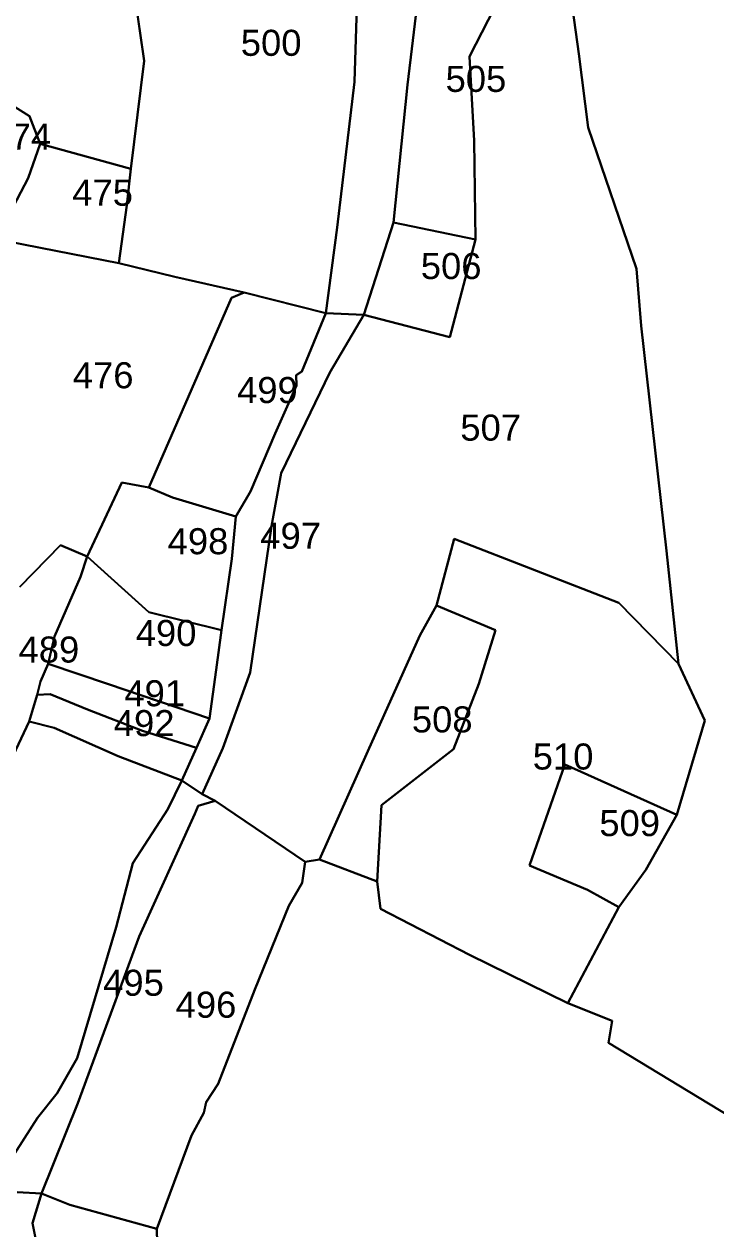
# Model space of a CAD drawing. Header units: inches. Extents: x 186800 to 194298, y 1604602 to 1613194.
# Drawn here: x 191398 to 191796, y 1607669 to 1608362 of the extents above; entities that cross this region are included whole.
import ezdxf

# ---------------------------------------------------------------- set-up
doc = ezdxf.new("R2010")
doc.units = ezdxf.units.IN
doc.header["$LTSCALE"] = 15
doc.header["$MEASUREMENT"] = 0
doc.layers.add('PLOT', color=7, linetype='Continuous')
doc.layers.add('PLOT NO', color=7, linetype='Continuous')
doc.styles.get("Standard").update_dxf_attribs({"font": 'arial.ttf'})

msp = doc.modelspace()

# ---------------------------------------------------------------- linework, layer by layer
at = {"layer": 'PLOT'}
for p, q in [((191466.94, 1608341.14), (191454.61, 1608426.93)), ((191454.61, 1608426.93), (191466.94, 1608341.14)), ((191588.01, 1608329.02), (191590.85, 1608416.32)), ((191590.85, 1608416.32), (191588.01, 1608329.02)), ((191627.5, 1608401.69), (191618.7, 1608327.16)), ((191618.7, 1608327.16), (191627.5, 1608401.69)), ((191654.39, 1608343.45), (191683.87, 1608401.23)), ((191683.87, 1608401.23), (191654.39, 1608343.45)), ((191717.25, 1608345.06), (191709.28, 1608402.12)), ((191709.28, 1608402.12), (191717.25, 1608345.06)), ((191722.66, 1608302.58), (191717.25, 1608345.06)), ((191717.25, 1608345.06), (191722.66, 1608302.58)), ((191459.35, 1608278.87), (191466.94, 1608341.14)), ((191466.94, 1608341.14), (191459.35, 1608278.87)), ((191657.03, 1608294.91), (191654.39, 1608343.45)), ((191654.39, 1608343.45), (191657.03, 1608294.91)), ((191400.96, 1608309.13), (191365.61, 1608331.41)), ((191365.61, 1608331.41), (191400.96, 1608309.13)), ((191578.1, 1608245.04), (191588.01, 1608329.02)), ((191588.01, 1608329.02), (191578.1, 1608245.04)), ((191618.7, 1608327.16), (191610.5, 1608247.99)), ((191610.5, 1608247.99), (191618.7, 1608327.16)), ((191407.06, 1608293.28), (191400.96, 1608309.13)), ((191400.96, 1608309.13), (191407.06, 1608293.28)), ((191750.53, 1608221.36), (191722.66, 1608302.58)), ((191722.66, 1608302.58), (191750.53, 1608221.36)), ((191400.21, 1608273.53), (191407.06, 1608293.28)), ((191407.06, 1608293.28), (191400.21, 1608273.53)), ((191407.06, 1608293.28), (191407.06, 1608293.28)), ((191459.35, 1608278.87), (191407.06, 1608293.28)), ((191407.06, 1608293.28), (191459.35, 1608278.87)), ((191657.7, 1608238.24), (191657.03, 1608294.91)), ((191657.03, 1608294.91), (191657.7, 1608238.24)), ((191457.07, 1608257.93), (191459.35, 1608278.87)), ((191459.35, 1608278.87), (191457.07, 1608257.93)), ((191459.35, 1608278.87), (191459.35, 1608278.87)), ((191459.35, 1608278.87), (191459.35, 1608278.87)), ((191389.48, 1608252.9), (191400.21, 1608273.53)), ((191400.21, 1608273.53), (191389.48, 1608252.9)), ((191452.29, 1608224.52), (191457.07, 1608257.93)), ((191457.07, 1608257.93), (191452.29, 1608224.52)), ((191610.5, 1608247.99), (191593.49, 1608194.77)), ((191593.49, 1608194.77), (191610.5, 1608247.99)), ((191657.7, 1608238.24), (191610.5, 1608247.99)), ((191610.5, 1608247.99), (191657.7, 1608238.24)), ((191571.49, 1608195.81), (191578.1, 1608245.04)), ((191578.1, 1608245.04), (191571.49, 1608195.81)), ((191388.66, 1608237.03), (191452.29, 1608224.52)), ((191452.29, 1608224.52), (191388.66, 1608237.03)), ((191643.02, 1608181.99), (191657.7, 1608238.24)), ((191657.7, 1608238.24), (191643.02, 1608181.99)), ((191657.7, 1608238.24), (191657.7, 1608238.24)), ((191657.7, 1608238.24), (191657.7, 1608238.24)), ((191484.7, 1608216.71), (191452.29, 1608224.52)), ((191452.29, 1608224.52), (191452.29, 1608224.52)), ((191452.29, 1608224.52), (191484.7, 1608216.71)), ((191753.21, 1608188.46), (191750.53, 1608221.36)), ((191750.53, 1608221.36), (191753.21, 1608188.46)), ((191524.61, 1608207.6), (191484.7, 1608216.71)), ((191484.7, 1608216.71), (191524.61, 1608207.6)), ((191524.61, 1608207.6), (191517.33, 1608204.53)), ((191517.33, 1608204.53), (191524.61, 1608207.6)), ((191571.49, 1608195.81), (191524.61, 1608207.6)), ((191524.61, 1608207.6), (191571.49, 1608195.81)), ((191517.33, 1608204.53), (191469.63, 1608095.49)), ((191469.63, 1608095.49), (191517.33, 1608204.53)), ((191557.73, 1608162.21), (191571.49, 1608195.81)), ((191571.49, 1608195.81), (191557.73, 1608162.21)), ((191571.49, 1608195.81), (191571.49, 1608195.81)), ((191593.49, 1608194.77), (191571.49, 1608195.81)), ((191571.49, 1608195.81), (191593.49, 1608194.77)), ((191573.86, 1608161.64), (191593.49, 1608194.77)), ((191593.49, 1608194.77), (191573.86, 1608161.64)), ((191593.49, 1608194.77), (191593.49, 1608194.77)), ((191593.49, 1608194.77), (191643.02, 1608181.99)), ((191643.02, 1608181.99), (191593.49, 1608194.77)), ((191767.84, 1608059.01), (191753.21, 1608188.46)), ((191753.21, 1608188.46), (191753.21, 1608188.46)), ((191753.21, 1608188.46), (191767.84, 1608059.01)), ((191545.91, 1608103.67), (191573.86, 1608161.64)), ((191573.86, 1608161.64), (191545.91, 1608103.67)), ((191554.45, 1608160.02), (191557.73, 1608162.21)), ((191557.73, 1608162.21), (191554.45, 1608160.02)), ((191554.63, 1608154.24), (191554.45, 1608160.02)), ((191554.45, 1608160.02), (191554.63, 1608154.24)), ((191542.37, 1608126.48), (191554.63, 1608154.24)), ((191554.63, 1608154.24), (191542.37, 1608126.48)), ((191528.11, 1608093.03), (191542.37, 1608126.48)), ((191542.37, 1608126.48), (191528.11, 1608093.03)), ((191540.22, 1608073.12), (191545.91, 1608103.67)), ((191545.91, 1608103.67), (191540.22, 1608073.12)), ((191454.09, 1608098.35), (191434.12, 1608055.74)), ((191434.12, 1608055.74), (191454.09, 1608098.35)), ((191469.63, 1608095.49), (191454.09, 1608098.35)), ((191454.09, 1608098.35), (191469.63, 1608095.49)), ((191469.63, 1608095.49), (191483.26, 1608089.75)), ((191483.26, 1608089.75), (191469.63, 1608095.49)), ((191469.63, 1608095.49), (191469.63, 1608095.49)), ((191483.26, 1608089.75), (191519.78, 1608078.71)), ((191519.78, 1608078.71), (191483.26, 1608089.75)), ((191519.78, 1608078.71), (191528.11, 1608093.03)), ((191528.11, 1608093.03), (191519.78, 1608078.71)), ((191517.38, 1608054.45), (191519.78, 1608078.71)), ((191519.78, 1608078.71), (191517.38, 1608054.45)), ((191528, 1607988.97), (191540.22, 1608073.12)), ((191540.22, 1608073.12), (191528, 1607988.97)), ((191418.72, 1608062.18), (191395.44, 1608038.27)), ((191395.44, 1608038.27), (191418.72, 1608062.18)), ((191434.12, 1608055.74), (191418.72, 1608062.18)), ((191418.72, 1608062.18), (191434.12, 1608055.74)), ((191645.56, 1608065.92), (191635.23, 1608027.58)), ((191635.23, 1608027.58), (191645.56, 1608065.92)), ((191740.37, 1608028.97), (191645.56, 1608065.92)), ((191645.56, 1608065.92), (191740.37, 1608028.97)), ((191430.37, 1608043.95), (191434.12, 1608055.74)), ((191434.12, 1608055.74), (191430.37, 1608043.95)), ((191434.12, 1608055.74), (191434.12, 1608055.74)), ((191469.64, 1608023.59), (191434.12, 1608055.74)), ((191434.12, 1608055.74), (191469.64, 1608023.59)), ((191511.57, 1608013.39), (191517.38, 1608054.45)), ((191517.38, 1608054.45), (191511.57, 1608013.39)), ((191774.75, 1607993.92), (191767.84, 1608059.01)), ((191767.84, 1608059.01), (191774.75, 1607993.92)), ((191415.38, 1608009.56), (191430.37, 1608043.95)), ((191430.37, 1608043.95), (191415.38, 1608009.56)), ((191635.23, 1608027.58), (191625.64, 1608010.24)), ((191625.64, 1608010.24), (191635.23, 1608027.58)), ((191635.23, 1608027.58), (191669.33, 1608013.3)), ((191669.33, 1608013.3), (191635.23, 1608027.58)), ((191774.75, 1607993.92), (191740.37, 1608028.97)), ((191740.37, 1608028.97), (191774.75, 1607993.92)), ((191511.57, 1608013.39), (191469.64, 1608023.59)), ((191469.64, 1608023.59), (191511.57, 1608013.39)), ((191508.44, 1607990.43), (191511.57, 1608013.39)), ((191511.57, 1608013.39), (191508.44, 1607990.43)), ((191511.57, 1608013.39), (191511.57, 1608013.39)), ((191669.33, 1608013.3), (191659.77, 1607982.37)), ((191659.77, 1607982.37), (191669.33, 1608013.3)), ((191411.68, 1607993.87), (191415.38, 1608009.56)), ((191415.38, 1608009.56), (191411.68, 1607993.87)), ((191625.64, 1608010.24), (191595.85, 1607943.63)), ((191595.85, 1607943.63), (191625.64, 1608010.24)), ((191407.22, 1607983.73), (191411.68, 1607993.87)), ((191411.68, 1607993.87), (191407.22, 1607983.73)), ((191446.38, 1607982.13), (191411.68, 1607993.87)), ((191411.68, 1607993.87), (191446.38, 1607982.13)), ((191789.74, 1607961.35), (191774.75, 1607993.92)), ((191774.75, 1607993.92), (191789.74, 1607961.35)), ((191504.5, 1607962.5), (191508.44, 1607990.43)), ((191508.44, 1607990.43), (191504.5, 1607962.5)), ((191512.36, 1607945.44), (191528, 1607988.97)), ((191528, 1607988.97), (191512.36, 1607945.44)), ((191405.41, 1607976.15), (191407.22, 1607983.73)), ((191407.22, 1607983.73), (191405.41, 1607976.15)), ((191504.5, 1607962.5), (191446.38, 1607982.13)), ((191446.38, 1607982.13), (191504.5, 1607962.5)), ((191659.77, 1607982.37), (191645.1, 1607944.7)), ((191645.1, 1607944.7), (191659.77, 1607982.37)), ((191400.76, 1607960.68), (191405.41, 1607976.15)), ((191405.41, 1607976.15), (191400.76, 1607960.68)), ((191412.85, 1607976.4), (191405.41, 1607976.15)), ((191405.41, 1607976.15), (191412.85, 1607976.4)), ((191434.33, 1607967.69), (191412.85, 1607976.4)), ((191412.85, 1607976.4), (191434.33, 1607967.69)), ((191465.93, 1607955.29), (191434.33, 1607967.69)), ((191434.33, 1607967.69), (191465.93, 1607955.29)), ((191386.91, 1607931.44), (191400.76, 1607960.68)), ((191400.76, 1607960.68), (191386.91, 1607931.44)), ((191415.11, 1607957.09), (191400.76, 1607960.68)), ((191400.76, 1607960.68), (191415.11, 1607957.09)), ((191452.09, 1607940.79), (191415.11, 1607957.09)), ((191415.11, 1607957.09), (191452.09, 1607940.79)), ((191497.11, 1607945.59), (191504.5, 1607962.5)), ((191504.5, 1607962.5), (191497.11, 1607945.59)), ((191504.5, 1607962.5), (191504.5, 1607962.5)), ((191773.72, 1607907.06), (191789.74, 1607961.35)), ((191789.74, 1607961.35), (191773.72, 1607907.06)), ((191789.74, 1607961.35), (191789.74, 1607961.35)), ((191497.11, 1607945.59), (191465.93, 1607955.29)), ((191465.93, 1607955.29), (191497.11, 1607945.59)), ((191488.62, 1607926.67), (191497.11, 1607945.59)), ((191497.11, 1607945.59), (191488.62, 1607926.67)), ((191497.11, 1607945.59), (191497.11, 1607945.59)), ((191500.39, 1607918.95), (191512.36, 1607945.44)), ((191512.36, 1607945.44), (191500.39, 1607918.95)), ((191595.85, 1607943.63), (191568.01, 1607881.3)), ((191568.01, 1607881.3), (191595.85, 1607943.63)), ((191645.1, 1607944.7), (191603.72, 1607912.59)), ((191603.72, 1607912.59), (191645.1, 1607944.7)), ((191488.62, 1607926.67), (191452.09, 1607940.79)), ((191452.09, 1607940.79), (191488.62, 1607926.67)), ((191688.86, 1607877.78), (191709.13, 1607936.01)), ((191709.13, 1607936.01), (191688.86, 1607877.78)), ((191709.13, 1607936.01), (191773.72, 1607907.06)), ((191773.72, 1607907.06), (191709.13, 1607936.01)), ((191488.62, 1607926.67), (191480.6, 1607910.17)), ((191480.6, 1607910.17), (191488.62, 1607926.67)), ((191500.39, 1607918.95), (191488.62, 1607926.67)), ((191488.62, 1607926.67), (191488.62, 1607926.67)), ((191488.62, 1607926.67), (191500.39, 1607918.95)), ((191507.95, 1607915.09), (191498.1, 1607912.11)), ((191498.1, 1607912.11), (191507.95, 1607915.09)), ((191507.95, 1607915.09), (191500.39, 1607918.95)), ((191500.39, 1607918.95), (191500.39, 1607918.95)), ((191500.39, 1607918.95), (191507.95, 1607915.09)), ((191559.76, 1607879.93), (191507.95, 1607915.09)), ((191507.95, 1607915.09), (191559.76, 1607879.93)), ((191480.6, 1607910.17), (191460.53, 1607879.1)), ((191460.53, 1607879.1), (191480.6, 1607910.17)), ((191498.1, 1607912.11), (191496.15, 1607907.57)), ((191496.15, 1607907.57), (191498.1, 1607912.11)), ((191603.72, 1607912.59), (191601.13, 1607868.59)), ((191601.13, 1607868.59), (191603.72, 1607912.59)), ((191496.15, 1607907.57), (191464.16, 1607836.93)), ((191464.16, 1607836.93), (191496.15, 1607907.57)), ((191755.93, 1607875.4), (191773.72, 1607907.06)), ((191773.72, 1607907.06), (191755.93, 1607875.4)), ((191568.01, 1607881.3), (191559.76, 1607879.93)), ((191559.76, 1607879.93), (191568.01, 1607881.3)), ((191601.13, 1607868.59), (191568.01, 1607881.3)), ((191568.01, 1607881.3), (191601.13, 1607868.59)), ((191460.53, 1607879.1), (191450.77, 1607842.28)), ((191450.77, 1607842.28), (191460.53, 1607879.1)), ((191559.76, 1607879.93), (191558.05, 1607867.94)), ((191558.05, 1607867.94), (191559.76, 1607879.93)), ((191559.76, 1607879.93), (191559.76, 1607879.93)), ((191722.2, 1607863.78), (191688.86, 1607877.78)), ((191688.86, 1607877.78), (191722.2, 1607863.78)), ((191740.3, 1607853.91), (191755.93, 1607875.4)), ((191755.93, 1607875.4), (191740.3, 1607853.91)), ((191755.93, 1607875.4), (191755.93, 1607875.4)), ((191558.05, 1607867.94), (191550.27, 1607854.64)), ((191550.27, 1607854.64), (191558.05, 1607867.94)), ((191603.14, 1607852.89), (191601.13, 1607868.59)), ((191601.13, 1607868.59), (191603.14, 1607852.89)), ((191601.13, 1607868.59), (191601.13, 1607868.59)), ((191740.3, 1607853.91), (191722.2, 1607863.78)), ((191722.2, 1607863.78), (191740.3, 1607853.91)), ((191550.27, 1607854.64), (191530.62, 1607806.38)), ((191530.62, 1607806.38), (191550.27, 1607854.64)), ((191654.23, 1607826.47), (191603.14, 1607852.89)), ((191603.14, 1607852.89), (191654.23, 1607826.47)), ((191710.91, 1607798.57), (191740.3, 1607853.91)), ((191740.3, 1607853.91), (191710.91, 1607798.57)), ((191450.77, 1607842.28), (191428.35, 1607766.95)), ((191428.35, 1607766.95), (191450.77, 1607842.28)), ((191464.16, 1607836.93), (191428.72, 1607741.05)), ((191428.72, 1607741.05), (191464.16, 1607836.93)), ((191710.91, 1607798.57), (191654.23, 1607826.47)), ((191654.23, 1607826.47), (191710.91, 1607798.57)), ((191530.62, 1607806.38), (191509.59, 1607752.14)), ((191509.59, 1607752.14), (191530.62, 1607806.38)), ((191736.44, 1607788.43), (191710.91, 1607798.57)), ((191710.91, 1607798.57), (191736.44, 1607788.43)), ((191734.45, 1607775.69), (191736.44, 1607788.43)), ((191736.44, 1607788.43), (191734.45, 1607775.69)), ((191809.98, 1607729.94), (191734.45, 1607775.69)), ((191734.45, 1607775.69), (191809.98, 1607729.94)), ((191428.35, 1607766.95), (191416.88, 1607746.85)), ((191416.88, 1607746.85), (191428.35, 1607766.95)), ((191509.59, 1607752.14), (191502.68, 1607741.5)), ((191502.68, 1607741.5), (191509.59, 1607752.14)), ((191416.88, 1607746.85), (191405.61, 1607732.64)), ((191405.61, 1607732.64), (191416.88, 1607746.85)), ((191502.68, 1607741.5), (191501.31, 1607735.52)), ((191501.31, 1607735.52), (191502.68, 1607741.5)), ((191428.72, 1607741.05), (191407.9, 1607688.99)), ((191407.9, 1607688.99), (191428.72, 1607741.05)), ((191501.31, 1607735.52), (191494.18, 1607722.32)), ((191494.18, 1607722.32), (191501.31, 1607735.52)), ((191405.61, 1607732.64), (191381.46, 1607695.05)), ((191381.46, 1607695.05), (191405.61, 1607732.64)), ((191494.18, 1607722.32), (191474.33, 1607668.68)), ((191474.33, 1607668.68), (191494.18, 1607722.32)), ((191407.9, 1607688.99), (191393.83, 1607689.74)), ((191393.83, 1607689.74), (191407.9, 1607688.99)), ((191407.9, 1607688.99), (191402.68, 1607672)), ((191402.68, 1607672), (191407.9, 1607688.99)), ((191424.07, 1607682.52), (191407.9, 1607688.99)), ((191407.9, 1607688.99), (191407.9, 1607688.99)), ((191407.9, 1607688.99), (191424.07, 1607682.52)), ((191474.33, 1607668.68), (191424.07, 1607682.52)), ((191424.07, 1607682.52), (191474.33, 1607668.68)), ((191402.68, 1607672), (191405.28, 1607658.58)), ((191405.28, 1607658.58), (191402.68, 1607672)), ((191474.33, 1607668.68), (191475.61, 1607596.23)), ((191475.61, 1607596.23), (191474.33, 1607668.68)), ((191474.33, 1607668.68), (191474.33, 1607668.68))]:
    msp.add_line(p, q, dxfattribs=at)

# ---------------------------------------------------------------- texts
at = {"layer": 'PLOT NO', "color": 7, "oblique": 360}
for s, p in [('500', (191522.61, 1608343.92)), ('474', (191378.43, 1608289.9)), ('506', (191626.27, 1608215.43)), ('499', (191520.49, 1608144.03)), ('507', (191649.02, 1608122.41)), ('490', (191462.11, 1608004.18)), ('491', (191455.57, 1607969.48)), ('508', (191621.13, 1607954.42)), ('495', (191443.34, 1607802.82))]:
    msp.add_text(s, height=15, dxfattribs=at).set_placement(p)
at = {"layer": 'PLOT NO', "color": 7}
for s, p in [('505', (191640.53, 1608323.16)), ('475', (191425.55, 1608257.64)), ('476', (191425.87, 1608152.55)), ('497', (191533.84, 1608060.14)), ('498', (191480.5, 1608057.01)), ('489', (191394.65, 1607994.64)), ('492', (191449.48, 1607952.29)), ('510', (191690.72, 1607933.07)), ('509', (191729.07, 1607894.74)), ('496', (191485.1, 1607790.19))]:
    msp.add_text(s, height=15, dxfattribs=at).set_placement(p)

doc.saveas('drawing.dxf')
